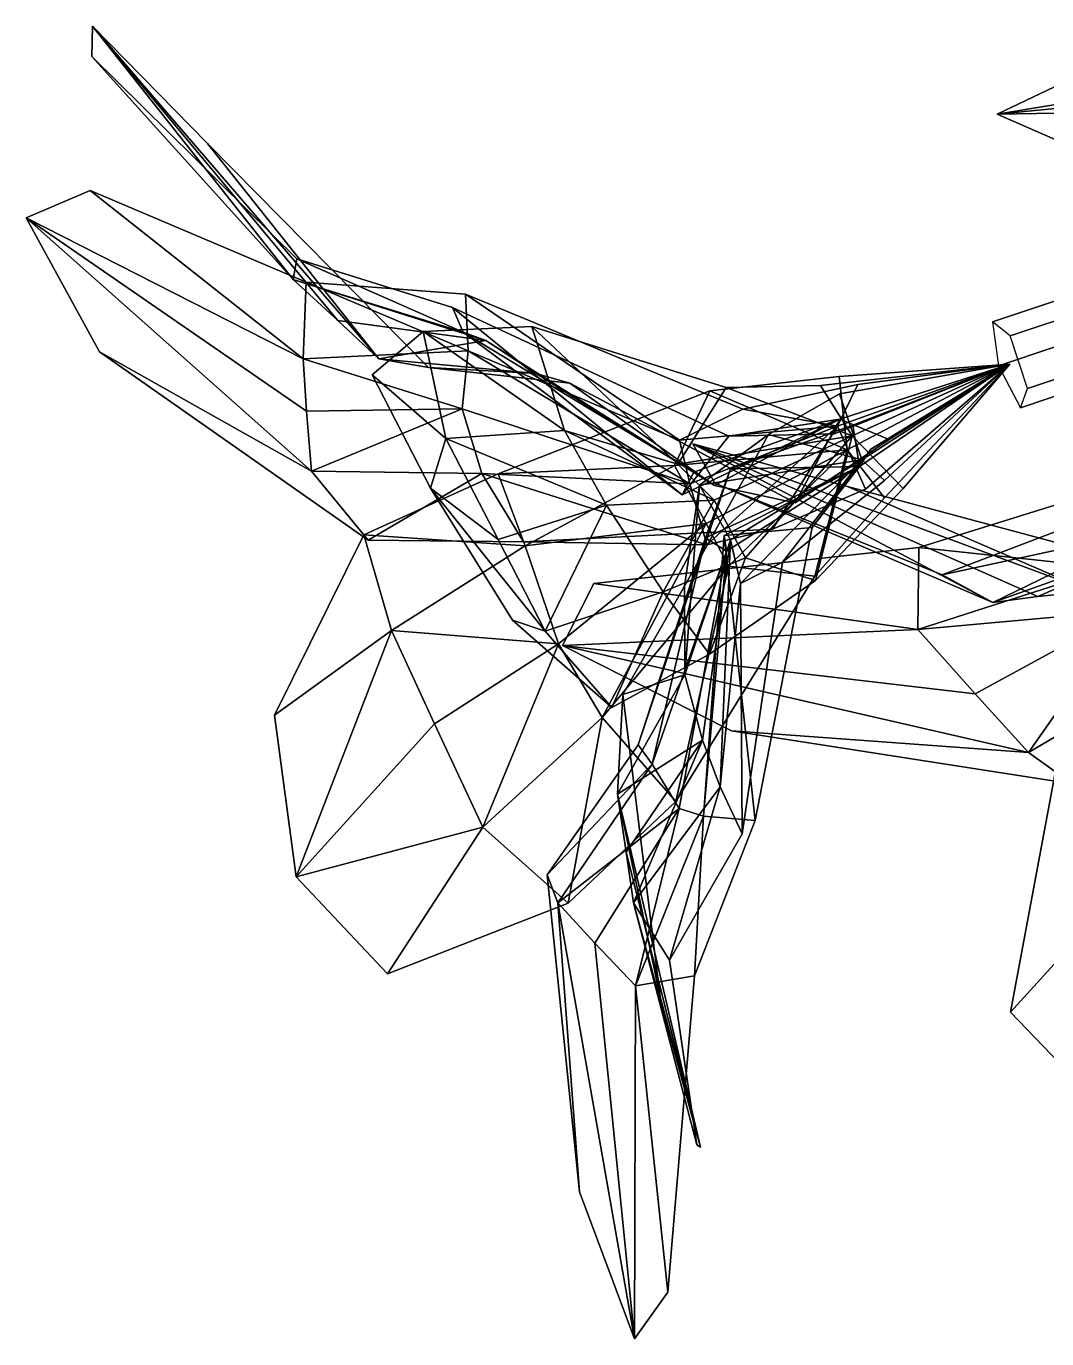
# Model space of a CAD drawing. Header units: metres. Extents: x -488 to 282, y -579 to 399.
# Drawn here: x -356.2 to -296.5, y -487.2 to -410.5 of the extents above; entities that cross this region are included whole.
import ezdxf

# ---------------------------------------------------------------- set-up
doc = ezdxf.new("R2010")
doc.units = ezdxf.units.M

msp = doc.modelspace()

# ---------------------------------------------------------------- linework, layer by layer
at = {"layer": 'coreopsi_1Pdcel', "color": 3}
for points in [[(-289.3365, -425.4819, 38.1089), (-298.6662, -428.5764, 40.5629), (-299.7083, -427.7621, 37.6045), (-290.1219, -424.5698, 35.1002)], [(-290.1219, -424.5698, 35.1002), (-299.7083, -427.7621, 37.6045), (-299.3578, -430.331, 35.6604), (-289.3536, -426.9794, 33.07428)], [(-288.0754, -428.4639, 37.9705), (-297.6618, -431.6562, 40.4748), (-298.6662, -428.5764, 40.5629), (-289.3365, -425.4819, 38.1089)], [(-289.3536, -426.9794, 33.07428), (-299.3578, -430.331, 35.6604), (-298.0738, -432.774, 37.4612), (-288.0696, -429.4224, 34.875)], [(-288.0696, -429.4224, 34.875), (-298.0738, -432.774, 37.4612), (-297.6618, -431.6562, 40.4748), (-288.0754, -428.4639, 37.9705)]]:
    msp.add_3dface(points, dxfattribs=at)
at = {"layer": 'coreopsi_1Petal1', "color": 3}
for points in [[(-352.2958, -410.4876, 60.3705), (-352.325, -412.2647, 50.8831), (-340.5558, -425.291, 46.2917)], [(-352.2958, -410.4876, 60.3705), (-340.5558, -425.291, 46.2917), (-352.325, -412.2647, 50.8831)], [(-335.5598, -429.928, 56.9652), (-345.5725, -417.3428, 65.08673), (-352.2958, -410.4876, 60.3705)], [(-335.5598, -429.928, 56.9652), (-352.2958, -410.4876, 60.3705), (-345.5725, -417.3428, 65.08673)], [(-337.957, -427.6744, 51.9318), (-335.5598, -429.928, 56.9652), (-352.2958, -410.4876, 60.3705)], [(-337.957, -427.6744, 51.9318), (-352.2958, -410.4876, 60.3705), (-335.5598, -429.928, 56.9652)], [(-352.2958, -410.4876, 60.3705), (-340.5558, -425.291, 46.2917), (-337.957, -427.6744, 51.9318)], [(-352.2958, -410.4876, 60.3705), (-337.957, -427.6744, 51.9318), (-340.5558, -425.291, 46.2917)], [(-273.892, -411.4259, 280.1094), (-292.727, -412.4317, 280.4897), (-299.4374, -415.6211, 272.1066)], [(-273.892, -411.4259, 280.1094), (-299.4374, -415.6211, 272.1066), (-292.727, -412.4317, 280.4897)], [(-274.5862, -413.2164, 274.1126), (-273.892, -411.4259, 280.1094), (-299.4374, -415.6211, 272.1066)], [(-274.5862, -413.2164, 274.1126), (-299.4374, -415.6211, 272.1066), (-273.892, -411.4259, 280.1094)], [(-340.5558, -425.291, 46.2917), (-352.325, -412.2647, 50.8831), (-340.345, -424.0679, 39.4702)], [(-340.5558, -425.291, 46.2917), (-340.345, -424.0679, 39.4702), (-352.325, -412.2647, 50.8831)], [(-299.4374, -415.6211, 272.1066), (-275.2077, -415.2189, 267.4707), (-274.5862, -413.2164, 274.1126)], [(-299.4374, -415.6211, 272.1066), (-274.5862, -413.2164, 274.1126), (-275.2077, -415.2189, 267.4707)], [(-299.4374, -415.6211, 272.1066), (-293.6922, -418.1435, 264.1829), (-275.2077, -415.2189, 267.4707)], [(-299.4374, -415.6211, 272.1066), (-275.2077, -415.2189, 267.4707), (-293.6922, -418.1435, 264.1829)], [(-332.6514, -430.4211, 62.2054), (-345.5725, -417.3428, 65.08673), (-335.5598, -429.928, 56.9652)], [(-332.6514, -430.4211, 62.2054), (-335.5598, -429.928, 56.9652), (-345.5725, -417.3428, 65.08673)], [(-339.9869, -429.9102, 37.4866), (-352.4268, -420.075, 28.9356), (-356.1591, -421.6778, 19.03906)], [(-339.9869, -429.9102, 37.4866), (-356.1591, -421.6778, 19.03906), (-352.4268, -420.075, 28.9356)], [(-339.7991, -425.442, 41.5067), (-352.4268, -420.075, 28.9356), (-339.9869, -429.9102, 37.4866)], [(-339.7991, -425.442, 41.5067), (-339.9869, -429.9102, 37.4866), (-352.4268, -420.075, 28.9356)], [(-339.79, -432.9837, 32.3217), (-339.9869, -429.9102, 37.4866), (-356.1591, -421.6778, 19.03906)], [(-339.79, -432.9837, 32.3217), (-356.1591, -421.6778, 19.03906), (-339.9869, -429.9102, 37.4866)], [(-356.1591, -421.6778, 19.03906), (-351.8781, -429.519, 15.3844), (-339.4935, -436.4824, 26.6723)], [(-356.1591, -421.6778, 19.03906), (-339.4935, -436.4824, 26.6723), (-351.8781, -429.519, 15.3844)], [(-356.1591, -421.6778, 19.03906), (-339.4935, -436.4824, 26.6723), (-339.79, -432.9837, 32.3217)], [(-356.1591, -421.6778, 19.03906), (-339.79, -432.9837, 32.3217), (-339.4935, -436.4824, 26.6723)], [(-340.5558, -425.291, 46.2917), (-340.345, -424.0679, 39.4702), (-330.6292, -428.3564, 43.7413)], [(-340.5558, -425.291, 46.2917), (-330.6292, -428.3564, 43.7413), (-340.345, -424.0679, 39.4702)], [(-330.6292, -428.3564, 43.7413), (-340.345, -424.0679, 39.4702), (-331.2576, -426.9275, 37.2426)], [(-330.6292, -428.3564, 43.7413), (-331.2576, -426.9275, 37.2426), (-340.345, -424.0679, 39.4702)], [(-340.5558, -425.291, 46.2917), (-330.6292, -428.3564, 43.7413), (-329.309, -428.8513, 48.8074)], [(-340.5558, -425.291, 46.2917), (-329.309, -428.8513, 48.8074), (-330.6292, -428.3564, 43.7413)], [(-337.957, -427.6744, 51.9318), (-340.5558, -425.291, 46.2917), (-329.309, -428.8513, 48.8074)], [(-337.957, -427.6744, 51.9318), (-329.309, -428.8513, 48.8074), (-340.5558, -425.291, 46.2917)], [(-330.3419, -429.4477, 39.06182), (-339.7991, -425.442, 41.5067), (-339.9869, -429.9102, 37.4866)], [(-330.3419, -429.4477, 39.06182), (-339.9869, -429.9102, 37.4866), (-339.7991, -425.442, 41.5067)], [(-330.4968, -426.1508, 42.2832), (-339.7991, -425.442, 41.5067), (-330.3419, -429.4477, 39.06182)], [(-330.4968, -426.1508, 42.2832), (-330.3419, -429.4477, 39.06182), (-339.7991, -425.442, 41.5067)], [(-314.2802, -432.8677, 46.2397), (-330.4968, -426.1508, 42.2832), (-317.9882, -434.6669, 43.5447)], [(-314.2802, -432.8677, 46.2397), (-317.9882, -434.6669, 43.5447), (-330.4968, -426.1508, 42.2832)], [(-317.9882, -434.6669, 43.5447), (-330.4968, -426.1508, 42.2832), (-330.3419, -429.4477, 39.06182)], [(-317.9882, -434.6669, 43.5447), (-330.3419, -429.4477, 39.06182), (-330.4968, -426.1508, 42.2832)], [(-317.8379, -437.8617, 39.5634), (-331.2576, -426.9275, 37.2426), (-315.104, -434.4388, 36.5821)], [(-317.8379, -437.8617, 39.5634), (-315.104, -434.4388, 36.5821), (-331.2576, -426.9275, 37.2426)], [(-330.6292, -428.3564, 43.7413), (-331.2576, -426.9275, 37.2426), (-317.8379, -437.8617, 39.5634)], [(-330.6292, -428.3564, 43.7413), (-317.8379, -437.8617, 39.5634), (-331.2576, -426.9275, 37.2426)], [(-329.309, -428.8513, 48.8074), (-335.5598, -429.928, 56.9652), (-337.957, -427.6744, 51.9318)], [(-329.309, -428.8513, 48.8074), (-337.957, -427.6744, 51.9318), (-335.5598, -429.928, 56.9652)], [(-331.6345, -434.5695, 65.4732), (-335.9512, -430.8529, 82.702), (-332.9633, -428.33, 62.7572)], [(-331.6345, -434.5695, 65.4732), (-332.9633, -428.33, 62.7572), (-335.9512, -430.8529, 82.702)], [(-324.7094, -434.1156, 57.332), (-332.9633, -428.33, 62.7572), (-326.6125, -428.0326, 55.3208)], [(-324.7094, -434.1156, 57.332), (-326.6125, -428.0326, 55.3208), (-332.9633, -428.33, 62.7572)], [(-331.6345, -434.5695, 65.4732), (-332.9633, -428.33, 62.7572), (-324.7094, -434.1156, 57.332)], [(-331.6345, -434.5695, 65.4732), (-324.7094, -434.1156, 57.332), (-332.9633, -428.33, 62.7572)], [(-317.1585, -436.5441, 43.126), (-330.6292, -428.3564, 43.7413), (-317.8379, -437.8617, 39.5634)], [(-317.1585, -436.5441, 43.126), (-317.8379, -437.8617, 39.5634), (-330.6292, -428.3564, 43.7413)], [(-329.309, -428.8513, 48.8074), (-330.6292, -428.3564, 43.7413), (-317.1585, -436.5441, 43.126)], [(-329.309, -428.8513, 48.8074), (-317.1585, -436.5441, 43.126), (-330.6292, -428.3564, 43.7413)], [(-318.0788, -436.0763, 42.3783), (-326.6125, -428.0326, 55.3208), (-315.2637, -431.5995, 42.04394)], [(-318.0788, -436.0763, 42.3783), (-315.2637, -431.5995, 42.04394), (-326.6125, -428.0326, 55.3208)], [(-324.7094, -434.1156, 57.332), (-326.6125, -428.0326, 55.3208), (-318.0788, -436.0763, 42.3783)], [(-324.7094, -434.1156, 57.332), (-318.0788, -436.0763, 42.3783), (-326.6125, -428.0326, 55.3208)], [(-329.309, -428.8513, 48.8074), (-326.3643, -430.7676, 53.7311), (-335.5598, -429.928, 56.9652)], [(-329.309, -428.8513, 48.8074), (-335.5598, -429.928, 56.9652), (-326.3643, -430.7676, 53.7311)], [(-317.1585, -436.5441, 43.126), (-326.3643, -430.7676, 53.7311), (-329.309, -428.8513, 48.8074)], [(-317.1585, -436.5441, 43.126), (-329.309, -428.8513, 48.8074), (-326.3643, -430.7676, 53.7311)], [(-339.4935, -436.4824, 26.6723), (-351.8781, -429.519, 15.3844), (-336.1744, -440.5242, 22.1203)], [(-339.4935, -436.4824, 26.6723), (-336.1744, -440.5242, 22.1203), (-351.8781, -429.519, 15.3844)], [(-330.6867, -432.8421, 34.06723), (-330.3419, -429.4477, 39.06182), (-339.9869, -429.9102, 37.4866)], [(-330.6867, -432.8421, 34.06723), (-339.9869, -429.9102, 37.4866), (-330.3419, -429.4477, 39.06182)], [(-330.6867, -432.8421, 34.06723), (-339.9869, -429.9102, 37.4866), (-339.79, -432.9837, 32.3217)], [(-330.6867, -432.8421, 34.06723), (-339.79, -432.9837, 32.3217), (-339.9869, -429.9102, 37.4866)], [(-326.3643, -430.7676, 53.7311), (-332.6514, -430.4211, 62.2054), (-335.5598, -429.928, 56.9652)], [(-326.3643, -430.7676, 53.7311), (-335.5598, -429.928, 56.9652), (-332.6514, -430.4211, 62.2054)], [(-317.3911, -437.2179, 40.6376), (-330.3419, -429.4477, 39.06182), (-330.6867, -432.8421, 34.06723)], [(-317.3911, -437.2179, 40.6376), (-330.6867, -432.8421, 34.06723), (-330.3419, -429.4477, 39.06182)], [(-317.9882, -434.6669, 43.5447), (-330.3419, -429.4477, 39.06182), (-317.3911, -437.2179, 40.6376)], [(-317.9882, -434.6669, 43.5447), (-317.3911, -437.2179, 40.6376), (-330.3419, -429.4477, 39.06182)], [(-332.543, -437.4793, 88.8375), (-335.9512, -430.8529, 82.702), (-331.6345, -434.5695, 65.4732)], [(-332.543, -437.4793, 88.8375), (-331.6345, -434.5695, 65.4732), (-335.9512, -430.8529, 82.702)], [(-324.4063, -431.3385, 57.8678), (-332.6514, -430.4211, 62.2054), (-326.3643, -430.7676, 53.7311)], [(-324.4063, -431.3385, 57.8678), (-326.3643, -430.7676, 53.7311), (-332.6514, -430.4211, 62.2054)], [(-315.9495, -437.3225, 46.7658), (-326.3643, -430.7676, 53.7311), (-317.1585, -436.5441, 43.126)], [(-315.9495, -437.3225, 46.7658), (-317.1585, -436.5441, 43.126), (-326.3643, -430.7676, 53.7311)], [(-315.9495, -437.3225, 46.7658), (-324.4063, -431.3385, 57.8678), (-326.3643, -430.7676, 53.7311)], [(-315.9495, -437.3225, 46.7658), (-326.3643, -430.7676, 53.7311), (-324.4063, -431.3385, 57.8678)], [(-308.6629, -430.9448, 39.05033), (-316.2124, -431.7986, 40.04344), (-308.1895, -435.2442, 38.9527)], [(-308.6629, -430.9448, 39.05033), (-308.1895, -435.2442, 38.9527), (-316.2124, -431.7986, 40.04344)], [(-307.9068, -434.4251, 41.9781), (-309.7453, -431.4716, 39.3246), (-298.6937, -430.2268, 38.3435)], [(-307.9068, -434.4251, 41.9781), (-298.6937, -430.2268, 38.3435), (-309.7453, -431.4716, 39.3246)], [(-308.6194, -433.4513, 40.951), (-308.9529, -434.3018, 36.672), (-298.6937, -430.2268, 38.3435)], [(-308.6194, -433.4513, 40.951), (-298.6937, -430.2268, 38.3435), (-308.9529, -434.3018, 36.672)], [(-298.6937, -430.2268, 38.3435), (-307.5737, -431.4152, 42.8305), (-308.7588, -433.855, 39.4598)], [(-298.6937, -430.2268, 38.3435), (-308.7588, -433.855, 39.4598), (-307.5737, -431.4152, 42.8305)], [(-308.7588, -433.855, 39.4598), (-307.1136, -437.5353, 37.7588), (-298.6937, -430.2268, 38.3435)], [(-308.7588, -433.855, 39.4598), (-298.6937, -430.2268, 38.3435), (-307.1136, -437.5353, 37.7588)], [(-298.6937, -430.2268, 38.3435), (-308.6629, -430.9448, 39.05033), (-308.1895, -435.2442, 38.9527)], [(-298.6937, -430.2268, 38.3435), (-308.1895, -435.2442, 38.9527), (-308.6629, -430.9448, 39.05033)], [(-307.3375, -435.8143, 41.4709), (-308.6455, -431.968, 43.09544), (-298.6937, -430.2268, 38.3435)], [(-307.3375, -435.8143, 41.4709), (-298.6937, -430.2268, 38.3435), (-308.6455, -431.968, 43.09544)], [(-298.6937, -430.2268, 38.3435), (-305.7319, -434.6411, 43.9452), (-308.6194, -433.4513, 40.951)], [(-298.6937, -430.2268, 38.3435), (-308.6194, -433.4513, 40.951), (-305.7319, -434.6411, 43.9452)], [(-308.1895, -435.2442, 38.9527), (-306.0138, -438.0316, 41.5296), (-298.6937, -430.2268, 38.3435)], [(-308.1895, -435.2442, 38.9527), (-298.6937, -430.2268, 38.3435), (-306.0138, -438.0316, 41.5296)], [(-298.6937, -430.2268, 38.3435), (-304.9261, -437.4895, 41.3117), (-307.9068, -434.4251, 41.9781)], [(-298.6937, -430.2268, 38.3435), (-307.9068, -434.4251, 41.9781), (-304.9261, -437.4895, 41.3117)], [(-298.6937, -430.2268, 38.3435), (-307.8572, -433.7932, 36.4168), (-307.4769, -436.218, 39.9797)], [(-298.6937, -430.2268, 38.3435), (-307.4769, -436.218, 39.9797), (-307.8572, -433.7932, 36.4168)], [(-307.4769, -436.218, 39.9797), (-306.8062, -435.2014, 44.1822), (-298.6937, -430.2268, 38.3435)], [(-307.4769, -436.218, 39.9797), (-298.6937, -430.2268, 38.3435), (-306.8062, -435.2014, 44.1822)], [(-298.6937, -430.2268, 38.3435), (-306.0154, -437.0191, 37.5315), (-307.3375, -435.8143, 41.4709)], [(-298.6937, -430.2268, 38.3435), (-307.3375, -435.8143, 41.4709), (-306.0154, -437.0191, 37.5315)], [(-311.239, -438.3271, 47.7914), (-324.4063, -431.3385, 57.8678), (-315.9495, -437.3225, 46.7658)], [(-311.239, -438.3271, 47.7914), (-315.9495, -437.3225, 46.7658), (-324.4063, -431.3385, 57.8678)], [(-318.0788, -436.0763, 42.3783), (-315.2637, -431.5995, 42.04394), (-307.9068, -434.4251, 41.9781)], [(-318.0788, -436.0763, 42.3783), (-307.9068, -434.4251, 41.9781), (-315.2637, -431.5995, 42.04394)], [(-307.9068, -434.4251, 41.9781), (-315.2637, -431.5995, 42.04394), (-309.7453, -431.4716, 39.3246)], [(-307.9068, -434.4251, 41.9781), (-309.7453, -431.4716, 39.3246), (-315.2637, -431.5995, 42.04394)], [(-307.5737, -431.4152, 42.8305), (-314.2802, -432.8677, 46.2397), (-308.7588, -433.855, 39.4598)], [(-307.5737, -431.4152, 42.8305), (-308.7588, -433.855, 39.4598), (-314.2802, -432.8677, 46.2397)], [(-316.2124, -431.7986, 40.04344), (-328.5866, -436.6458, 27.9136), (-318.2733, -436.1588, 39.04825)], [(-316.2124, -431.7986, 40.04344), (-318.2733, -436.1588, 39.04825), (-328.5866, -436.6458, 27.9136)], [(-308.1895, -435.2442, 38.9527), (-316.2124, -431.7986, 40.04344), (-318.2733, -436.1588, 39.04825)], [(-308.1895, -435.2442, 38.9527), (-318.2733, -436.1588, 39.04825), (-316.2124, -431.7986, 40.04344)], [(-307.3375, -435.8143, 41.4709), (-312.792, -434.3499, 46.9679), (-308.6455, -431.968, 43.09544)], [(-307.3375, -435.8143, 41.4709), (-308.6455, -431.968, 43.09544), (-312.792, -434.3499, 46.9679)], [(-339.79, -432.9837, 32.3217), (-339.4935, -436.4824, 26.6723), (-330.6867, -432.8421, 34.06723)], [(-339.79, -432.9837, 32.3217), (-330.6867, -432.8421, 34.06723), (-339.4935, -436.4824, 26.6723)], [(-339.4935, -436.4824, 26.6723), (-329.5412, -436.6198, 30.593), (-330.6867, -432.8421, 34.06723)], [(-339.4935, -436.4824, 26.6723), (-330.6867, -432.8421, 34.06723), (-329.5412, -436.6198, 30.593)], [(-330.6867, -432.8421, 34.06723), (-329.5412, -436.6198, 30.593), (-317.3911, -437.2179, 40.6376)], [(-330.6867, -432.8421, 34.06723), (-317.3911, -437.2179, 40.6376), (-329.5412, -436.6198, 30.593)], [(-308.7588, -433.855, 39.4598), (-314.2802, -432.8677, 46.2397), (-317.9882, -434.6669, 43.5447)], [(-308.7588, -433.855, 39.4598), (-317.9882, -434.6669, 43.5447), (-314.2802, -432.8677, 46.2397)], [(-308.7588, -433.855, 39.4598), (-317.9882, -434.6669, 43.5447), (-317.3911, -437.2179, 40.6376)], [(-308.7588, -433.855, 39.4598), (-317.3911, -437.2179, 40.6376), (-317.9882, -434.6669, 43.5447)], [(-317.1585, -436.5441, 43.126), (-317.8379, -437.8617, 39.5634), (-308.6194, -433.4513, 40.951)], [(-317.1585, -436.5441, 43.126), (-308.6194, -433.4513, 40.951), (-317.8379, -437.8617, 39.5634)], [(-317.8379, -437.8617, 39.5634), (-315.104, -434.4388, 36.5821), (-308.6194, -433.4513, 40.951)], [(-317.8379, -437.8617, 39.5634), (-308.6194, -433.4513, 40.951), (-315.104, -434.4388, 36.5821)], [(-317.3911, -437.2179, 40.6376), (-316.3872, -440.7939, 39.5915), (-308.7588, -433.855, 39.4598)], [(-317.3911, -437.2179, 40.6376), (-308.7588, -433.855, 39.4598), (-316.3872, -440.7939, 39.5915)], [(-308.6194, -433.4513, 40.951), (-315.9495, -437.3225, 46.7658), (-317.1585, -436.5441, 43.126)], [(-308.6194, -433.4513, 40.951), (-317.1585, -436.5441, 43.126), (-315.9495, -437.3225, 46.7658)], [(-316.3872, -440.7939, 39.5915), (-312.5464, -439.8719, 36.05931), (-308.7588, -433.855, 39.4598)], [(-316.3872, -440.7939, 39.5915), (-308.7588, -433.855, 39.4598), (-312.5464, -439.8719, 36.05931)], [(-308.6194, -433.4513, 40.951), (-311.239, -438.3271, 47.7914), (-315.9495, -437.3225, 46.7658)], [(-308.6194, -433.4513, 40.951), (-315.9495, -437.3225, 46.7658), (-311.239, -438.3271, 47.7914)], [(-308.6194, -433.4513, 40.951), (-315.104, -434.4388, 36.5821), (-308.9529, -434.3018, 36.672)], [(-308.6194, -433.4513, 40.951), (-308.9529, -434.3018, 36.672), (-315.104, -434.4388, 36.5821)], [(-307.8572, -433.7932, 36.4168), (-315.0157, -436.3461, 35.4435), (-307.4769, -436.218, 39.9797)], [(-307.8572, -433.7932, 36.4168), (-307.4769, -436.218, 39.9797), (-315.0157, -436.3461, 35.4435)], [(-308.7588, -433.855, 39.4598), (-312.5464, -439.8719, 36.05931), (-307.1136, -437.5353, 37.7588)], [(-308.7588, -433.855, 39.4598), (-307.1136, -437.5353, 37.7588), (-312.5464, -439.8719, 36.05931)], [(-305.7319, -434.6411, 43.9452), (-311.239, -438.3271, 47.7914), (-308.6194, -433.4513, 40.951)], [(-305.7319, -434.6411, 43.9452), (-308.6194, -433.4513, 40.951), (-311.239, -438.3271, 47.7914)], [(-332.543, -437.4793, 88.8375), (-331.6345, -434.5695, 65.4732), (-328.5851, -440.4809, 65.4382)], [(-332.543, -437.4793, 88.8375), (-328.5851, -440.4809, 65.4382), (-331.6345, -434.5695, 65.4732)], [(-331.6345, -434.5695, 65.4732), (-324.7094, -434.1156, 57.332), (-322.2644, -438.4775, 58.9596)], [(-331.6345, -434.5695, 65.4732), (-322.2644, -438.4775, 58.9596), (-324.7094, -434.1156, 57.332)], [(-328.5851, -440.4809, 65.4382), (-331.6345, -434.5695, 65.4732), (-322.2644, -438.4775, 58.9596)], [(-328.5851, -440.4809, 65.4382), (-322.2644, -438.4775, 58.9596), (-331.6345, -434.5695, 65.4732)], [(-315.9692, -438.1692, 44.8399), (-324.7094, -434.1156, 57.332), (-318.0788, -436.0763, 42.3783)], [(-315.9692, -438.1692, 44.8399), (-318.0788, -436.0763, 42.3783), (-324.7094, -434.1156, 57.332)], [(-322.2644, -438.4775, 58.9596), (-324.7094, -434.1156, 57.332), (-315.9692, -438.1692, 44.8399)], [(-322.2644, -438.4775, 58.9596), (-315.9692, -438.1692, 44.8399), (-324.7094, -434.1156, 57.332)], [(-315.9692, -438.1692, 44.8399), (-318.0788, -436.0763, 42.3783), (-307.9068, -434.4251, 41.9781)], [(-315.9692, -438.1692, 44.8399), (-307.9068, -434.4251, 41.9781), (-318.0788, -436.0763, 42.3783)], [(-316.8272, -437.3075, 45.2222), (-317.7036, -443.2104, 61.6362), (-312.792, -434.3499, 46.9679)], [(-316.8272, -437.3075, 45.2222), (-312.792, -434.3499, 46.9679), (-317.7036, -443.2104, 61.6362)], [(-316.8272, -437.3075, 45.2222), (-312.792, -434.3499, 46.9679), (-307.3375, -435.8143, 41.4709)], [(-316.8272, -437.3075, 45.2222), (-307.3375, -435.8143, 41.4709), (-312.792, -434.3499, 46.9679)], [(-307.9068, -434.4251, 41.9781), (-314.1371, -441.5465, 45.5831), (-315.9692, -438.1692, 44.8399)], [(-307.9068, -434.4251, 41.9781), (-315.9692, -438.1692, 44.8399), (-314.1371, -441.5465, 45.5831)], [(-307.9068, -434.4251, 41.9781), (-310.0424, -442.8746, 43.1916), (-314.1371, -441.5465, 45.5831)], [(-307.9068, -434.4251, 41.9781), (-314.1371, -441.5465, 45.5831), (-310.0424, -442.8746, 43.1916)], [(-304.9261, -437.4895, 41.3117), (-310.0424, -442.8746, 43.1916), (-307.9068, -434.4251, 41.9781)], [(-304.9261, -437.4895, 41.3117), (-307.9068, -434.4251, 41.9781), (-310.0424, -442.8746, 43.1916)], [(-308.1895, -435.2442, 38.9527), (-318.2733, -436.1588, 39.04825), (-316.4411, -439.5361, 39.7913)], [(-308.1895, -435.2442, 38.9527), (-316.4411, -439.5361, 39.7913), (-318.2733, -436.1588, 39.04825)], [(-299.6736, -444.1572, 15.6758), (-315.9253, -437.1871, 6.7349), (-317.2095, -434.8811, -4.7307)], [(-299.6736, -444.1572, 15.6758), (-317.2095, -434.8811, -4.7307), (-315.9253, -437.1871, 6.7349)], [(-297.0432, -443.8013, 9.6181), (-299.6736, -444.1572, 15.6758), (-317.2095, -434.8811, -4.7307)], [(-297.0432, -443.8013, 9.6181), (-317.2095, -434.8811, -4.7307), (-299.6736, -444.1572, 15.6758)], [(-317.2095, -434.8811, -4.7307), (-308.1701, -437.3846, -9.7025), (-294.0101, -443.4875, 2.9683)], [(-317.2095, -434.8811, -4.7307), (-294.0101, -443.4875, 2.9683), (-308.1701, -437.3846, -9.7025)], [(-317.2095, -434.8811, -4.7307), (-294.0101, -443.4875, 2.9683), (-297.0432, -443.8013, 9.6181)], [(-317.2095, -434.8811, -4.7307), (-297.0432, -443.8013, 9.6181), (-294.0101, -443.4875, 2.9683)], [(-316.4411, -439.5361, 39.7913), (-315.1356, -442.0251, 42.4353), (-308.1895, -435.2442, 38.9527)], [(-316.4411, -439.5361, 39.7913), (-308.1895, -435.2442, 38.9527), (-315.1356, -442.0251, 42.4353)], [(-315.1356, -442.0251, 42.4353), (-310.0747, -442.6223, 40.9832), (-308.1895, -435.2442, 38.9527)], [(-315.1356, -442.0251, 42.4353), (-308.1895, -435.2442, 38.9527), (-310.0747, -442.6223, 40.9832)], [(-307.4769, -436.218, 39.9797), (-310.2343, -439.7829, 46.4451), (-306.8062, -435.2014, 44.1822)], [(-307.4769, -436.218, 39.9797), (-306.8062, -435.2014, 44.1822), (-310.2343, -439.7829, 46.4451)], [(-308.1895, -435.2442, 38.9527), (-310.0747, -442.6223, 40.9832), (-306.0138, -438.0316, 41.5296)], [(-308.1895, -435.2442, 38.9527), (-306.0138, -438.0316, 41.5296), (-310.0747, -442.6223, 40.9832)], [(-318.2733, -436.1588, 39.04825), (-328.5866, -436.6458, 27.9136), (-327.014, -440.8504, 28.9715)], [(-318.2733, -436.1588, 39.04825), (-327.014, -440.8504, 28.9715), (-328.5866, -436.6458, 27.9136)], [(-318.2733, -436.1588, 39.04825), (-327.014, -440.8504, 28.9715), (-316.4411, -439.5361, 39.7913)], [(-318.2733, -436.1588, 39.04825), (-316.4411, -439.5361, 39.7913), (-327.014, -440.8504, 28.9715)], [(-315.0193, -440.4875, 43.9937), (-316.8272, -437.3075, 45.2222), (-307.3375, -435.8143, 41.4709)], [(-315.0193, -440.4875, 43.9937), (-307.3375, -435.8143, 41.4709), (-316.8272, -437.3075, 45.2222)], [(-307.4769, -436.218, 39.9797), (-316.4609, -440.3828, 37.8655), (-315.2519, -441.1612, 41.5053)], [(-307.4769, -436.218, 39.9797), (-315.2519, -441.1612, 41.5053), (-316.4609, -440.3828, 37.8655)], [(-307.4769, -436.218, 39.9797), (-315.0157, -436.3461, 35.4435), (-316.4609, -440.3828, 37.8655)], [(-307.4769, -436.218, 39.9797), (-316.4609, -440.3828, 37.8655), (-315.0157, -436.3461, 35.4435)], [(-315.2519, -441.1612, 41.5053), (-315.3766, -440.2397, 45.2503), (-307.4769, -436.218, 39.9797)], [(-315.2519, -441.1612, 41.5053), (-307.4769, -436.218, 39.9797), (-315.3766, -440.2397, 45.2503)], [(-315.3766, -440.2397, 45.2503), (-310.2343, -439.7829, 46.4451), (-307.4769, -436.218, 39.9797)], [(-315.3766, -440.2397, 45.2503), (-307.4769, -436.218, 39.9797), (-310.2343, -439.7829, 46.4451)], [(-307.3375, -435.8143, 41.4709), (-314.4222, -443.0384, 41.08659), (-315.0193, -440.4875, 43.9937)], [(-307.3375, -435.8143, 41.4709), (-315.0193, -440.4875, 43.9937), (-314.4222, -443.0384, 41.08659)], [(-307.3375, -435.8143, 41.4709), (-311.9746, -441.8055, 36.9953), (-314.4222, -443.0384, 41.08659)], [(-307.3375, -435.8143, 41.4709), (-314.4222, -443.0384, 41.08659), (-311.9746, -441.8055, 36.9953)], [(-306.0154, -437.0191, 37.5315), (-311.9746, -441.8055, 36.9953), (-307.3375, -435.8143, 41.4709)], [(-306.0154, -437.0191, 37.5315), (-307.3375, -435.8143, 41.4709), (-311.9746, -441.8055, 36.9953)], [(-339.4935, -436.4824, 26.6723), (-336.1744, -440.5242, 22.1203), (-329.5412, -436.6198, 30.593)], [(-339.4935, -436.4824, 26.6723), (-329.5412, -436.6198, 30.593), (-336.1744, -440.5242, 22.1203)], [(-328.5866, -436.6458, 27.9136), (-336.4416, -440.1984, 24.2643), (-327.014, -440.8504, 28.9715)], [(-328.5866, -436.6458, 27.9136), (-327.014, -440.8504, 28.9715), (-336.4416, -440.1984, 24.2643)], [(-329.5412, -436.6198, 30.593), (-336.1744, -440.5242, 22.1203), (-327.1132, -440.606, 25.8093)], [(-329.5412, -436.6198, 30.593), (-327.1132, -440.606, 25.8093), (-336.1744, -440.5242, 22.1203)], [(-317.3911, -437.2179, 40.6376), (-329.5412, -436.6198, 30.593), (-316.3872, -440.7939, 39.5915)], [(-317.3911, -437.2179, 40.6376), (-316.3872, -440.7939, 39.5915), (-329.5412, -436.6198, 30.593)], [(-329.5412, -436.6198, 30.593), (-327.1132, -440.606, 25.8093), (-316.3872, -440.7939, 39.5915)], [(-329.5412, -436.6198, 30.593), (-316.3872, -440.7939, 39.5915), (-327.1132, -440.606, 25.8093)], [(-315.0157, -436.3461, 35.4435), (-320.4105, -452.478, 29.5777), (-316.4609, -440.3828, 37.8655)], [(-315.0157, -436.3461, 35.4435), (-316.4609, -440.3828, 37.8655), (-320.4105, -452.478, 29.5777)], [(-325.8411, -445.8294, 65.2794), (-327.7493, -445.1924, 83.1834), (-332.543, -437.4793, 88.8375)], [(-325.8411, -445.8294, 65.2794), (-332.543, -437.4793, 88.8375), (-327.7493, -445.1924, 83.1834)], [(-328.5851, -440.4809, 65.4382), (-325.8411, -445.8294, 65.2794), (-332.543, -437.4793, 88.8375)], [(-328.5851, -440.4809, 65.4382), (-332.543, -437.4793, 88.8375), (-325.8411, -445.8294, 65.2794)], [(-317.6704, -448.3764, 57.3956), (-317.7036, -443.2104, 61.6362), (-316.8272, -437.3075, 45.2222)], [(-317.6704, -448.3764, 57.3956), (-316.8272, -437.3075, 45.2222), (-317.7036, -443.2104, 61.6362)], [(-315.0193, -440.4875, 43.9937), (-317.6704, -448.3764, 57.3956), (-316.8272, -437.3075, 45.2222)], [(-315.0193, -440.4875, 43.9937), (-316.8272, -437.3075, 45.2222), (-317.6704, -448.3764, 57.3956)], [(-302.6489, -442.549, 21.3593), (-315.9253, -437.1871, 6.7349), (-299.6736, -444.1572, 15.6758)], [(-302.6489, -442.549, 21.3593), (-299.6736, -444.1572, 15.6758), (-315.9253, -437.1871, 6.7349)], [(-294.0101, -443.4875, 2.9683), (-308.1701, -437.3846, -9.7025), (-288.0151, -442.7986, -1.6937)], [(-294.0101, -443.4875, 2.9683), (-288.0151, -442.7986, -1.6937), (-308.1701, -437.3846, -9.7025)], [(-292.8558, -442.1281, 26.9999), (-304.0104, -440.9397, 21.285), (-293.7356, -437.7463, 21.164)], [(-292.8558, -442.1281, 26.9999), (-293.7356, -437.7463, 21.164), (-304.0104, -440.9397, 21.285)], [(-322.2644, -438.4775, 58.9596), (-325.8411, -445.8294, 65.2794), (-328.5851, -440.4809, 65.4382)], [(-322.2644, -438.4775, 58.9596), (-328.5851, -440.4809, 65.4382), (-325.8411, -445.8294, 65.2794)], [(-322.2644, -438.4775, 58.9596), (-318.9441, -443.5283, 58.7328), (-325.8411, -445.8294, 65.2794)], [(-322.2644, -438.4775, 58.9596), (-325.8411, -445.8294, 65.2794), (-318.9441, -443.5283, 58.7328)], [(-315.9692, -438.1692, 44.8399), (-318.9441, -443.5283, 58.7328), (-322.2644, -438.4775, 58.9596)], [(-315.9692, -438.1692, 44.8399), (-322.2644, -438.4775, 58.9596), (-318.9441, -443.5283, 58.7328)], [(-314.1371, -441.5465, 45.5831), (-318.9441, -443.5283, 58.7328), (-315.9692, -438.1692, 44.8399)], [(-314.1371, -441.5465, 45.5831), (-315.9692, -438.1692, 44.8399), (-318.9441, -443.5283, 58.7328)], [(-293.7996, -439.1768, 25.3999), (-302.6489, -442.549, 21.3593), (-291.3051, -440.0861, 21.07785)], [(-293.7996, -439.1768, 25.3999), (-291.3051, -440.0861, 21.07785), (-302.6489, -442.549, 21.3593)], [(-316.3872, -440.7939, 39.5915), (-327.1132, -440.606, 25.8093), (-312.5464, -439.8719, 36.05931)], [(-316.3872, -440.7939, 39.5915), (-312.5464, -439.8719, 36.05931), (-327.1132, -440.606, 25.8093)], [(-316.4411, -439.5361, 39.7913), (-327.014, -440.8504, 28.9715), (-325.0596, -446.5741, 29.05457)], [(-316.4411, -439.5361, 39.7913), (-325.0596, -446.5741, 29.05457), (-327.014, -440.8504, 28.9715)], [(-325.0596, -446.5741, 29.05457), (-322.5022, -450.8805, 30.6566), (-316.4411, -439.5361, 39.7913)], [(-325.0596, -446.5741, 29.05457), (-316.4411, -439.5361, 39.7913), (-322.5022, -450.8805, 30.6566)], [(-316.4411, -439.5361, 39.7913), (-322.5022, -450.8805, 30.6566), (-315.1356, -442.0251, 42.4353)], [(-316.4411, -439.5361, 39.7913), (-315.1356, -442.0251, 42.4353), (-322.5022, -450.8805, 30.6566)], [(-315.3766, -440.2397, 45.2503), (-313.5593, -456.889, 50.2029), (-310.2343, -439.7829, 46.4451)], [(-315.3766, -440.2397, 45.2503), (-310.2343, -439.7829, 46.4451), (-313.5593, -456.889, 50.2029)], [(-291.3051, -440.0861, 21.07785), (-302.6489, -442.549, 21.3593), (-299.6736, -444.1572, 15.6758)], [(-291.3051, -440.0861, 21.07785), (-299.6736, -444.1572, 15.6758), (-302.6489, -442.549, 21.3593)], [(-288.9994, -440.3449, 14.8431), (-291.3051, -440.0861, 21.07785), (-299.6736, -444.1572, 15.6758)], [(-288.9994, -440.3449, 14.8431), (-299.6736, -444.1572, 15.6758), (-291.3051, -440.0861, 21.07785)], [(-336.4416, -440.1984, 24.2643), (-341.6556, -450.7357, 9.8394), (-334.823, -445.7932, 25.7608)], [(-336.4416, -440.1984, 24.2643), (-334.823, -445.7932, 25.7608), (-341.6556, -450.7357, 9.8394)], [(-327.014, -440.8504, 28.9715), (-336.4416, -440.1984, 24.2643), (-334.823, -445.7932, 25.7608)], [(-327.014, -440.8504, 28.9715), (-334.823, -445.7932, 25.7608), (-336.4416, -440.1984, 24.2643)], [(-325.0596, -446.5741, 29.05457), (-327.014, -440.8504, 28.9715), (-334.823, -445.7932, 25.7608)], [(-325.0596, -446.5741, 29.05457), (-334.823, -445.7932, 25.7608), (-327.014, -440.8504, 28.9715)], [(-304.055, -445.728, 27.2198), (-323.0026, -443.0445, 32.8844), (-304.0104, -440.9397, 21.285)], [(-304.055, -445.728, 27.2198), (-304.0104, -440.9397, 21.285), (-323.0026, -443.0445, 32.8844)], [(-316.4609, -440.3828, 37.8655), (-320.4105, -452.478, 29.5777), (-319.5938, -453.611, 33.9732)], [(-316.4609, -440.3828, 37.8655), (-319.5938, -453.611, 33.9732), (-320.4105, -452.478, 29.5777)], [(-316.4609, -440.3828, 37.8655), (-319.5938, -453.611, 33.9732), (-315.2519, -441.1612, 41.5053)], [(-316.4609, -440.3828, 37.8655), (-315.2519, -441.1612, 41.5053), (-319.5938, -453.611, 33.9732)], [(-316.6373, -452.2094, 53.947), (-317.6704, -448.3764, 57.3956), (-315.0193, -440.4875, 43.9937)], [(-316.6373, -452.2094, 53.947), (-315.0193, -440.4875, 43.9937), (-317.6704, -448.3764, 57.3956)], [(-315.0193, -440.4875, 43.9937), (-315.6161, -454.9309, 48.6425), (-316.6373, -452.2094, 53.947)], [(-315.0193, -440.4875, 43.9937), (-316.6373, -452.2094, 53.947), (-315.6161, -454.9309, 48.6425)], [(-315.2519, -441.1612, 41.5053), (-316.5825, -456.6397, 44.2474), (-315.3766, -440.2397, 45.2503)], [(-315.2519, -441.1612, 41.5053), (-315.3766, -440.2397, 45.2503), (-316.5825, -456.6397, 44.2474)], [(-316.5825, -456.6397, 44.2474), (-313.5593, -456.889, 50.2029), (-315.3766, -440.2397, 45.2503)], [(-316.5825, -456.6397, 44.2474), (-315.3766, -440.2397, 45.2503), (-313.5593, -456.889, 50.2029)], [(-314.4222, -443.0384, 41.08659), (-315.6161, -454.9309, 48.6425), (-315.0193, -440.4875, 43.9937)], [(-314.4222, -443.0384, 41.08659), (-315.0193, -440.4875, 43.9937), (-315.6161, -454.9309, 48.6425)], [(-304.055, -445.728, 27.2198), (-304.0104, -440.9397, 21.285), (-292.8558, -442.1281, 26.9999)], [(-304.055, -445.728, 27.2198), (-292.8558, -442.1281, 26.9999), (-304.0104, -440.9397, 21.285)], [(-288.9994, -440.3449, 14.8431), (-299.6736, -444.1572, 15.6758), (-297.0432, -443.8013, 9.6181)], [(-288.9994, -440.3449, 14.8431), (-297.0432, -443.8013, 9.6181), (-299.6736, -444.1572, 15.6758)], [(-297.0432, -443.8013, 9.6181), (-294.0101, -443.4875, 2.9683), (-288.9994, -440.3449, 14.8431)], [(-297.0432, -443.8013, 9.6181), (-288.9994, -440.3449, 14.8431), (-294.0101, -443.4875, 2.9683)], [(-315.2519, -441.1612, 41.5053), (-319.5938, -453.611, 33.9732), (-318.0151, -456.2002, 39.2068)], [(-315.2519, -441.1612, 41.5053), (-318.0151, -456.2002, 39.2068), (-319.5938, -453.611, 33.9732)], [(-314.1371, -441.5465, 45.5831), (-316.2302, -447.1708, 59.5319), (-318.9441, -443.5283, 58.7328)], [(-314.1371, -441.5465, 45.5831), (-318.9441, -443.5283, 58.7328), (-316.2302, -447.1708, 59.5319)], [(-318.0151, -456.2002, 39.2068), (-316.5825, -456.6397, 44.2474), (-315.2519, -441.1612, 41.5053)], [(-318.0151, -456.2002, 39.2068), (-315.2519, -441.1612, 41.5053), (-316.5825, -456.6397, 44.2474)], [(-310.0424, -442.8746, 43.1916), (-316.2302, -447.1708, 59.5319), (-314.1371, -441.5465, 45.5831)], [(-310.0424, -442.8746, 43.1916), (-314.1371, -441.5465, 45.5831), (-316.2302, -447.1708, 59.5319)], [(-322.5022, -450.8805, 30.6566), (-318.2043, -455.7839, 32.1247), (-315.1356, -442.0251, 42.4353)], [(-322.5022, -450.8805, 30.6566), (-315.1356, -442.0251, 42.4353), (-318.2043, -455.7839, 32.1247)], [(-315.1356, -442.0251, 42.4353), (-318.2043, -455.7839, 32.1247), (-310.0747, -442.6223, 40.9832)], [(-315.1356, -442.0251, 42.4353), (-310.0747, -442.6223, 40.9832), (-318.2043, -455.7839, 32.1247)], [(-311.9746, -441.8055, 36.9953), (-314.32, -457.6658, 45.1623), (-314.4222, -443.0384, 41.08659)], [(-311.9746, -441.8055, 36.9953), (-314.4222, -443.0384, 41.08659), (-314.32, -457.6658, 45.1623)], [(-304.055, -445.728, 27.2198), (-292.8558, -442.1281, 26.9999), (-291.7674, -444.6311, 32.09895)], [(-304.055, -445.728, 27.2198), (-291.7674, -444.6311, 32.09895), (-292.8558, -442.1281, 26.9999)], [(-324.8177, -446.6621, 42.6985), (-323.0026, -443.0445, 32.8844), (-304.055, -445.728, 27.2198)], [(-324.8177, -446.6621, 42.6985), (-304.055, -445.728, 27.2198), (-323.0026, -443.0445, 32.8844)], [(-317.6704, -448.3764, 57.3956), (-321.2909, -449.5227, 68.1942), (-317.7036, -443.2104, 61.6362)], [(-317.6704, -448.3764, 57.3956), (-317.7036, -443.2104, 61.6362), (-321.2909, -449.5227, 68.1942)], [(-314.4222, -443.0384, 41.08659), (-314.32, -457.6658, 45.1623), (-315.6161, -454.9309, 48.6425)], [(-314.4222, -443.0384, 41.08659), (-315.6161, -454.9309, 48.6425), (-314.32, -457.6658, 45.1623)], [(-318.9441, -443.5283, 58.7328), (-321.9402, -450.3, 66.2581), (-325.8411, -445.8294, 65.2794)], [(-318.9441, -443.5283, 58.7328), (-325.8411, -445.8294, 65.2794), (-321.9402, -450.3, 66.2581)], [(-316.2302, -447.1708, 59.5319), (-321.9402, -450.3, 66.2581), (-318.9441, -443.5283, 58.7328)], [(-316.2302, -447.1708, 59.5319), (-318.9441, -443.5283, 58.7328), (-321.9402, -450.3, 66.2581)], [(-300.7188, -449.4927, 32.5315), (-304.055, -445.728, 27.2198), (-291.7674, -444.6311, 32.09895)], [(-300.7188, -449.4927, 32.5315), (-291.7674, -444.6311, 32.09895), (-304.055, -445.728, 27.2198)], [(-291.7674, -444.6311, 32.09895), (-297.5946, -452.9202, 37.2467), (-300.7188, -449.4927, 32.5315)], [(-291.7674, -444.6311, 32.09895), (-300.7188, -449.4927, 32.5315), (-297.5946, -452.9202, 37.2467)], [(-291.7674, -444.6311, 32.09895), (-288.3268, -447.4565, 37.04219), (-297.5946, -452.9202, 37.2467)], [(-291.7674, -444.6311, 32.09895), (-297.5946, -452.9202, 37.2467), (-288.3268, -447.4565, 37.04219)], [(-321.9402, -450.3, 66.2581), (-327.7493, -445.1924, 83.1834), (-325.8411, -445.8294, 65.2794)], [(-321.9402, -450.3, 66.2581), (-325.8411, -445.8294, 65.2794), (-327.7493, -445.1924, 83.1834)], [(-334.823, -445.7932, 25.7608), (-341.6556, -450.7357, 9.8394), (-340.3807, -460.1821, 4.9835)], [(-334.823, -445.7932, 25.7608), (-340.3807, -460.1821, 4.9835), (-341.6556, -450.7357, 9.8394)], [(-332.3038, -451.2524, 25.6529), (-334.823, -445.7932, 25.7608), (-340.3807, -460.1821, 4.9835)], [(-332.3038, -451.2524, 25.6529), (-340.3807, -460.1821, 4.9835), (-334.823, -445.7932, 25.7608)], [(-325.0596, -446.5741, 29.05457), (-334.823, -445.7932, 25.7608), (-332.3038, -451.2524, 25.6529)], [(-325.0596, -446.5741, 29.05457), (-332.3038, -451.2524, 25.6529), (-334.823, -445.7932, 25.7608)], [(-324.8177, -446.6621, 42.6985), (-304.055, -445.728, 27.2198), (-300.7188, -449.4927, 32.5315)], [(-324.8177, -446.6621, 42.6985), (-300.7188, -449.4927, 32.5315), (-304.055, -445.728, 27.2198)], [(-332.3038, -451.2524, 25.6529), (-329.4792, -457.2746, 25.6689), (-325.0596, -446.5741, 29.05457)], [(-332.3038, -451.2524, 25.6529), (-325.0596, -446.5741, 29.05457), (-329.4792, -457.2746, 25.6689)], [(-329.4792, -457.2746, 25.6689), (-322.5022, -450.8805, 30.6566), (-325.0596, -446.5741, 29.05457)], [(-329.4792, -457.2746, 25.6689), (-325.0596, -446.5741, 29.05457), (-322.5022, -450.8805, 30.6566)], [(-297.5946, -452.9202, 37.2467), (-314.9536, -451.6587, 46.7186), (-324.8177, -446.6621, 42.6985)], [(-297.5946, -452.9202, 37.2467), (-324.8177, -446.6621, 42.6985), (-314.9536, -451.6587, 46.7186)], [(-300.7188, -449.4927, 32.5315), (-297.5946, -452.9202, 37.2467), (-324.8177, -446.6621, 42.6985)], [(-300.7188, -449.4927, 32.5315), (-324.8177, -446.6621, 42.6985), (-297.5946, -452.9202, 37.2467)], [(-288.3268, -447.4565, 37.04219), (-295.0534, -454.752, 43.07154), (-297.5946, -452.9202, 37.2467)], [(-288.3268, -447.4565, 37.04219), (-297.5946, -452.9202, 37.2467), (-295.0534, -454.752, 43.07154)], [(-321.6202, -455.3617, 64.4698), (-321.2909, -449.5227, 68.1942), (-317.6704, -448.3764, 57.3956)], [(-321.6202, -455.3617, 64.4698), (-317.6704, -448.3764, 57.3956), (-321.2909, -449.5227, 68.1942)], [(-321.6202, -455.3617, 64.4698), (-317.6704, -448.3764, 57.3956), (-316.6373, -452.2094, 53.947)], [(-321.6202, -455.3617, 64.4698), (-316.6373, -452.2094, 53.947), (-317.6704, -448.3764, 57.3956)], [(-321.6202, -455.3617, 64.4698), (-319.1176, -467.1927, 77.9993), (-321.2909, -449.5227, 68.1942)], [(-321.6202, -455.3617, 64.4698), (-321.2909, -449.5227, 68.1942), (-319.1176, -467.1927, 77.9993)], [(-329.4792, -457.2746, 25.6689), (-324.502, -461.7169, 27.5574), (-322.5022, -450.8805, 30.6566)], [(-329.4792, -457.2746, 25.6689), (-322.5022, -450.8805, 30.6566), (-324.502, -461.7169, 27.5574)], [(-322.5022, -450.8805, 30.6566), (-324.502, -461.7169, 27.5574), (-318.2043, -455.7839, 32.1247)], [(-322.5022, -450.8805, 30.6566), (-318.2043, -455.7839, 32.1247), (-324.502, -461.7169, 27.5574)], [(-340.3807, -460.1821, 4.9835), (-329.4792, -457.2746, 25.6689), (-332.3038, -451.2524, 25.6529)], [(-340.3807, -460.1821, 4.9835), (-332.3038, -451.2524, 25.6529), (-329.4792, -457.2746, 25.6689)], [(-295.0534, -454.752, 43.07154), (-314.9536, -451.6587, 46.7186), (-297.5946, -452.9202, 37.2467)], [(-295.0534, -454.752, 43.07154), (-297.5946, -452.9202, 37.2467), (-314.9536, -451.6587, 46.7186)], [(-321.0989, -458.7496, 58.7694), (-321.6202, -455.3617, 64.4698), (-316.6373, -452.2094, 53.947)], [(-321.0989, -458.7496, 58.7694), (-316.6373, -452.2094, 53.947), (-321.6202, -455.3617, 64.4698)], [(-316.6373, -452.2094, 53.947), (-320.6772, -461.7124, 53.5536), (-321.0989, -458.7496, 58.7694)], [(-316.6373, -452.2094, 53.947), (-321.0989, -458.7496, 58.7694), (-320.6772, -461.7124, 53.5536)], [(-316.6373, -452.2094, 53.947), (-315.6161, -454.9309, 48.6425), (-320.6772, -461.7124, 53.5536)], [(-316.6373, -452.2094, 53.947), (-320.6772, -461.7124, 53.5536), (-315.6161, -454.9309, 48.6425)], [(-320.4105, -452.478, 29.5777), (-325.7303, -460.0772, 28.317), (-319.5938, -453.611, 33.9732)], [(-320.4105, -452.478, 29.5777), (-319.5938, -453.611, 33.9732), (-325.7303, -460.0772, 28.317)], [(-319.5938, -453.611, 33.9732), (-325.7303, -460.0772, 28.317), (-325.1044, -461.6946, 34.07496)], [(-319.5938, -453.611, 33.9732), (-325.1044, -461.6946, 34.07496), (-325.7303, -460.0772, 28.317)], [(-318.0151, -456.2002, 39.2068), (-319.5938, -453.611, 33.9732), (-325.1044, -461.6946, 34.07496)], [(-318.0151, -456.2002, 39.2068), (-325.1044, -461.6946, 34.07496), (-319.5938, -453.611, 33.9732)], [(-291.2147, -459.9068, 45.3345), (-298.6452, -468.1015, 61.9458), (-296.0189, -454.0096, 44.7935)], [(-291.2147, -459.9068, 45.3345), (-296.0189, -454.0096, 44.7935), (-298.6452, -468.1015, 61.9458)], [(-316.7647, -475.9837, 74.782), (-319.1176, -467.1927, 77.9993), (-321.6202, -455.3617, 64.4698)], [(-316.7647, -475.9837, 74.782), (-321.6202, -455.3617, 64.4698), (-319.1176, -467.1927, 77.9993)], [(-316.7647, -475.9837, 74.782), (-321.6202, -455.3617, 64.4698), (-321.0989, -458.7496, 58.7694)], [(-316.7647, -475.9837, 74.782), (-321.0989, -458.7496, 58.7694), (-321.6202, -455.3617, 64.4698)], [(-315.6161, -454.9309, 48.6425), (-318.5826, -465.0563, 49.01572), (-320.6772, -461.7124, 53.5536)], [(-315.6161, -454.9309, 48.6425), (-320.6772, -461.7124, 53.5536), (-318.5826, -465.0563, 49.01572)], [(-314.32, -457.6658, 45.1623), (-318.5826, -465.0563, 49.01572), (-315.6161, -454.9309, 48.6425)], [(-314.32, -457.6658, 45.1623), (-315.6161, -454.9309, 48.6425), (-318.5826, -465.0563, 49.01572)], [(-318.0151, -456.2002, 39.2068), (-325.1044, -461.6946, 34.07496), (-322.9319, -464.0589, 39.1594)], [(-318.0151, -456.2002, 39.2068), (-322.9319, -464.0589, 39.1594), (-325.1044, -461.6946, 34.07496)], [(-322.9319, -464.0589, 39.1594), (-320.5579, -466.553, 44.8504), (-318.0151, -456.2002, 39.2068)], [(-322.9319, -464.0589, 39.1594), (-318.0151, -456.2002, 39.2068), (-320.5579, -466.553, 44.8504)], [(-320.5579, -466.553, 44.8504), (-316.5825, -456.6397, 44.2474), (-318.0151, -456.2002, 39.2068)], [(-320.5579, -466.553, 44.8504), (-318.0151, -456.2002, 39.2068), (-316.5825, -456.6397, 44.2474)], [(-320.5579, -466.553, 44.8504), (-317.1203, -465.979, 50.8443), (-316.5825, -456.6397, 44.2474)], [(-320.5579, -466.553, 44.8504), (-316.5825, -456.6397, 44.2474), (-317.1203, -465.979, 50.8443)], [(-316.5825, -456.6397, 44.2474), (-317.1203, -465.979, 50.8443), (-313.5593, -456.889, 50.2029)], [(-316.5825, -456.6397, 44.2474), (-313.5593, -456.889, 50.2029), (-317.1203, -465.979, 50.8443)], [(-340.3807, -460.1821, 4.9835), (-335.0445, -465.8588, 10.6816), (-329.4792, -457.2746, 25.6689)], [(-340.3807, -460.1821, 4.9835), (-329.4792, -457.2746, 25.6689), (-335.0445, -465.8588, 10.6816)], [(-329.4792, -457.2746, 25.6689), (-335.0445, -465.8588, 10.6816), (-324.502, -461.7169, 27.5574)], [(-329.4792, -457.2746, 25.6689), (-324.502, -461.7169, 27.5574), (-335.0445, -465.8588, 10.6816)], [(-321.0989, -458.7496, 58.7694), (-320.6772, -461.7124, 53.5536), (-316.7647, -475.9837, 74.782)], [(-321.0989, -458.7496, 58.7694), (-316.7647, -475.9837, 74.782), (-320.6772, -461.7124, 53.5536)], [(-325.7303, -460.0772, 28.317), (-323.8325, -478.5854, 27.9361), (-325.1044, -461.6946, 34.07496)], [(-325.7303, -460.0772, 28.317), (-325.1044, -461.6946, 34.07496), (-323.8325, -478.5854, 27.9361)], [(-291.9477, -475.07, 66.3367), (-298.6452, -468.1015, 61.9458), (-291.2147, -459.9068, 45.3345)], [(-291.9477, -475.07, 66.3367), (-291.2147, -459.9068, 45.3345), (-298.6452, -468.1015, 61.9458)], [(-325.1044, -461.6946, 34.07496), (-323.8325, -478.5854, 27.9361), (-320.6279, -487.1739, 33.4505)], [(-325.1044, -461.6946, 34.07496), (-320.6279, -487.1739, 33.4505), (-323.8325, -478.5854, 27.9361)], [(-322.9319, -464.0589, 39.1594), (-325.1044, -461.6946, 34.07496), (-320.6279, -487.1739, 33.4505)], [(-322.9319, -464.0589, 39.1594), (-320.6279, -487.1739, 33.4505), (-325.1044, -461.6946, 34.07496)], [(-318.5826, -465.0563, 49.01572), (-316.9781, -475.8531, 64.08729), (-320.6772, -461.7124, 53.5536)], [(-318.5826, -465.0563, 49.01572), (-320.6772, -461.7124, 53.5536), (-316.9781, -475.8531, 64.08729)], [(-320.6772, -461.7124, 53.5536), (-316.9781, -475.8531, 64.08729), (-316.7647, -475.9837, 74.782)], [(-320.6772, -461.7124, 53.5536), (-316.7647, -475.9837, 74.782), (-316.9781, -475.8531, 64.08729)], [(-320.6279, -487.1739, 33.4505), (-320.5579, -466.553, 44.8504), (-322.9319, -464.0589, 39.1594)], [(-320.6279, -487.1739, 33.4505), (-322.9319, -464.0589, 39.1594), (-320.5579, -466.553, 44.8504)], [(-320.5579, -466.553, 44.8504), (-318.6707, -484.4471, 42.5005), (-317.1203, -465.979, 50.8443)], [(-320.5579, -466.553, 44.8504), (-317.1203, -465.979, 50.8443), (-318.6707, -484.4471, 42.5005)], [(-320.6279, -487.1739, 33.4505), (-318.6707, -484.4471, 42.5005), (-320.5579, -466.553, 44.8504)], [(-320.6279, -487.1739, 33.4505), (-320.5579, -466.553, 44.8504), (-318.6707, -484.4471, 42.5005)]]:
    msp.add_3dface(points, dxfattribs=at)

doc.saveas('drawing.dxf')
